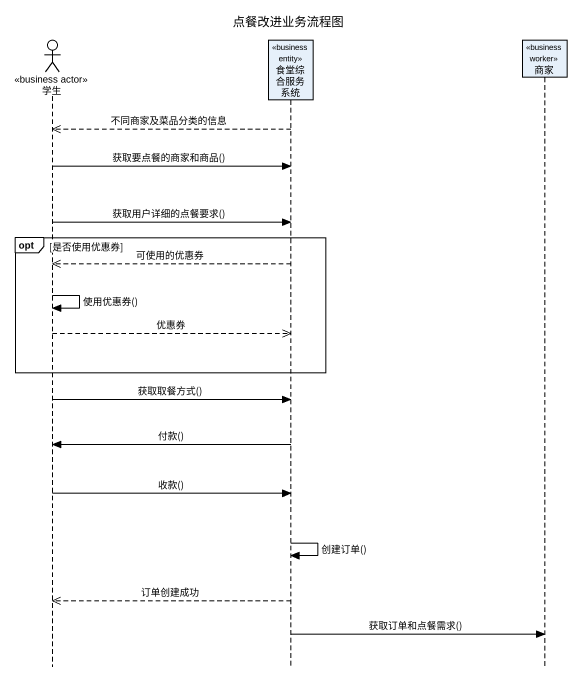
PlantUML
@startuml
title 点餐改进业务流程图
hide footbox
actor 学生 <<business actor>>
participant 食堂综合服务系统 <<business entity>>
participant 商家 <<business worker>>

食堂综合服务系统 -->> 学生 : 不同商家及菜品分类的信息
学生 -> 食堂综合服务系统 : 获取要点餐的商家和商品()
学生 -> 食堂综合服务系统 : 获取用户详细的点餐要求()
opt 是否使用优惠券
  食堂综合服务系统 -->> 学生 : 可使用的优惠券
  学生 -> 学生 : 使用优惠券()
  学生 -->> 食堂综合服务系统 : 优惠券
end
学生 -> 食堂综合服务系统 : 获取取餐方式()
食堂综合服务系统 -> 学生 : 付款()
学生 -> 食堂综合服务系统 : 收款()
食堂综合服务系统 -> 食堂综合服务系统 : 创建订单()
食堂综合服务系统 -->> 学生 : 订单创建成功
食堂综合服务系统 -> 商家 : 获取订单和点餐需求()
@enduml
